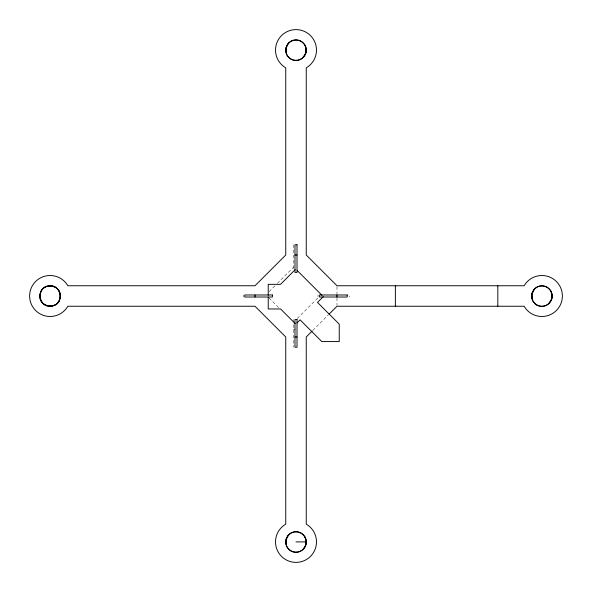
<?xml version="1.0" encoding="UTF-8"?>
<svg xmlns="http://www.w3.org/2000/svg" width="592" height="592" viewBox="0 0 592 592"><rect width="100%" height="100%" fill="white"/><g stroke="black" fill="none" stroke-linecap="round" stroke-linejoin="round"><path stroke-width="0.44" stroke-dasharray="2.96 2.22" d="M269.108 291.664L274.873 285.877M277.433 283.331L293.44 267.31M297.28 318.533L318.407 297.406M312.783 330.447L328.486 314.752M293.44 329.811L295.489 329.811M269.108 298.042L278.714 307.662M349.28 296L349.28 297.021M336.981 286.676L336.981 294.054M336.981 297.946L336.981 305.324M318.03 294.979L318.03 297.021M293.44 244.77L293.44 269.686M293.44 319.569L293.44 347.23M243.231 294.979L243.231 297.021"/><path stroke-width="0.89" d="M60.31 296.222L59.999 298.575M60.317 295.83C60.828 283.783 41.174 282.532 40.056 294.431M40.012 294.72C37.651 306.945 57.483 310.437 59.947 298.745M306.138 541.095C306.589 544.647 304.658 548.037 302.061 550.331A10.249 10.249 0 0 1 286.432 545.861L285.825 540.585L287.941 535.723A10.249 10.249 0 0 1 305.494 538.343L306.094 540.74M304.762 55.359L302.061 58.519A10.249 10.249 0 0 1 286.432 54.042L285.825 48.773L287.941 43.912A10.249 10.249 0 0 1 305.494 46.524L306.094 48.921M304.924 55.086C306.767 52.007 306.353 48.115 304.873 44.97M304.762 547.171L303.245 549.154M304.924 546.904C306.767 543.819 306.353 539.934 304.873 536.781M550.671 301.269L547.97 304.429A10.249 10.249 0 0 1 532.334 299.952L531.734 294.683L533.851 289.814A10.249 10.249 0 0 1 551.404 292.433L552.003 294.831M550.834 300.995C552.676 297.917 552.255 294.024 550.782 290.879M288.755 42.846L286.106 47.441L286.106 52.747M303.245 57.335L305.894 52.747L306.138 49.277M288.755 534.665L286.106 539.253L286.106 544.559M534.665 288.755L532.008 293.351L532.008 298.649M549.154 303.245L551.803 298.649L552.047 295.186M295.127 269.73L280.527 284.33L268.235 284.33L268.235 295.282M296.999 322.921L300.085 319.843L321.819 341.577L339.238 341.577L339.238 324.157L317.497 302.423L323.299 296.622M312.132 331.098L306.249 336.981L306.249 524.164A20.491 20.491 0 0 1 311.695 555.081A20.491 20.491 0 0 1 280.305 555.081A20.491 20.491 0 0 1 285.751 524.164L285.751 336.981L255.019 306.249L67.836 306.249A20.491 20.491 0 0 1 36.919 311.695A20.491 20.491 0 0 1 36.919 280.305A20.491 20.491 0 0 1 67.836 285.751L255.019 285.751L285.751 255.019L285.751 67.836A20.491 20.491 0 0 1 280.305 36.919A20.491 20.491 0 0 1 311.695 36.919A20.491 20.491 0 0 1 306.249 67.836L306.249 255.019L336.981 285.751L524.164 285.751A20.491 20.491 0 0 1 555.081 280.305A20.491 20.491 0 0 1 555.081 311.695A20.491 20.491 0 0 1 524.164 306.249L336.981 306.249L329.137 314.093M52.658 305.909L50.246 306.227M52.806 305.872C64.55 303.304 61.094 283.953 49.092 285.884M48.862 285.914C36.83 286.72 37.592 306.693 49.891 306.219M294.979 255.019L297.021 255.019M294.979 336.981L297.021 336.981M296 541.909L306.249 541.909A10.249 10.249 0 0 0 290.879 533.037A10.249 10.249 0 0 0 290.879 550.782A10.249 10.249 0 0 0 306.249 541.909M297.214 270.544L321.989 295.319M295.134 323.521L280.578 308.972L268.235 308.972L268.235 297.11M497.828 285.751L497.828 306.249M395.367 285.751L395.367 306.249M336.981 294.979L336.981 297.021M255.019 294.979L255.019 297.021M297.021 244.77L294.979 244.77L294.979 272.431L297.021 272.431L297.021 244.77M272.431 294.979L244.77 294.979L244.77 297.021L272.431 297.021L272.431 294.979M347.23 294.979L319.569 294.979L319.569 297.021L347.23 297.021L347.23 294.979M297.021 319.569L294.979 319.569L294.979 347.23L297.021 347.23L297.021 319.569M42.846 303.245A10.249 10.249 0 0 0 59.992 298.649A10.249 10.249 0 0 0 47.441 286.106A10.249 10.249 0 0 0 42.846 303.245M536.781 304.873A10.249 10.249 0 0 0 552.151 296A10.249 10.249 0 0 0 536.781 287.127A10.249 10.249 0 0 0 536.781 304.873M288.755 57.335A10.249 10.249 0 0 0 305.894 52.747A10.249 10.249 0 0 0 293.351 40.197A10.249 10.249 0 0 0 288.755 57.335"/></g></svg>
